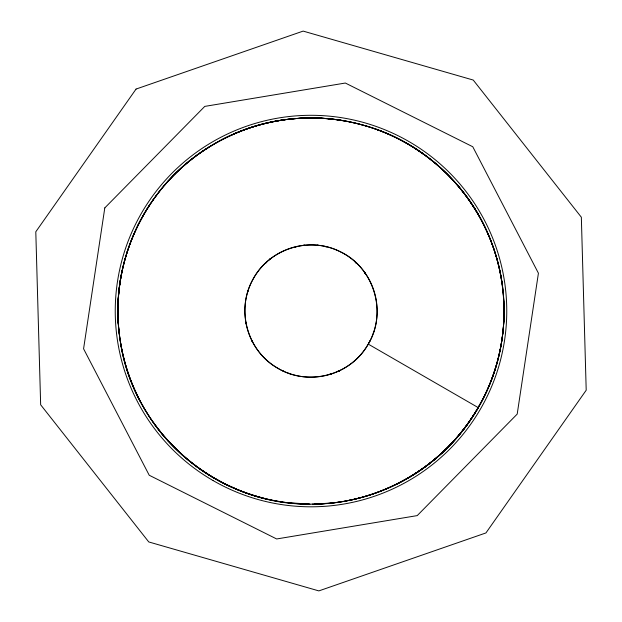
<?xml version="1.0" encoding="UTF-8"?>
<svg xmlns="http://www.w3.org/2000/svg" width="622" height="622" viewBox="0 0 622 622"><rect width="100%" height="100%" fill="white"/><g stroke="black" fill="none" stroke-linecap="round" stroke-linejoin="round"><path stroke-width="0.93" d="M503.874 320.4L504.108 310.922M503.167 330.041L503.867 320.587M501.977 339.635L503.151 330.228M500.306 349.16L501.946 339.822M122.231 270.337C111.906 317.702 120.334 368.753 145.338 410.279M498.16 358.583L500.267 349.346M124.509 260.945C111.82 307.727 117.682 359.135 140.58 401.866M498.113 358.77C485.525 408.802 451.937 453.01 407.115 478.551M124.462 261.123L127.246 251.669M247.719 292.107L248.248 290.381M373.254 333.244L373.799 331.549M495.493 368.076C480.417 417.416 444.66 459.891 398.609 483.154M127.191 251.856L130.449 242.549M490.657 381.846C500.08 357.837 504.652 331.969 504.045 306.18M130.387 242.728L134.103 233.6M134.033 233.771L138.201 224.837M411.033 476.242A193.115 193.115 0 0 0 478.232 407.612C497.538 374.211 506.479 334.994 503.556 296.531M482.773 399.285C518.453 331.767 508.329 243.762 458.251 186.11M368.558 343.608C387.49 312.057 373.542 266.993 340.094 251.653C309.476 235.816 268.339 249.072 252.719 279.799C235.769 309.81 247.502 351.414 277.637 368.154C307.011 386.192 349.012 375.983 366.84 346.485A66.422 66.422 0 0 0 368.271 344.122A66.134 66.134 0 0 0 311.925 244.92A66.134 66.134 0 0 0 252.827 342.504A66.134 66.134 0 0 0 366.84 346.485L368.271 344.122L478.232 407.612M138.115 225.008L142.733 216.3M368.854 342.94L370.129 340.599M482.68 399.456C475.286 413.708 466.166 427.042 455.561 439.093M142.64 216.464L147.686 207.997M478.139 407.775C444.948 466.197 379.474 504.318 312.267 504.131M150.267 204.016C123.304 244.306 112.45 294.898 120.505 342.691M147.585 208.16L153.051 199.95M467.744 423.846L473.085 416.017M155.819 196.109C126.88 234.992 113.507 284.977 119.16 333.12M152.942 200.105L158.804 192.182M467.635 424.002C439.451 463.281 396.051 491.17 348.608 500.477M155.71 196.257L161.767 188.482M158.688 192.33C188.388 154.031 232.962 127.743 280.856 120.295M161.65 188.629L168.088 181.165M164.822 184.858C196.404 148.09 242.23 124.066 290.435 119.027M448.967 446.168L455.428 439.233M167.963 181.305L174.766 174.176M266.387 262.227L265.05 263.572M442.032 452.909L448.835 446.308M174.634 174.315L181.787 167.528M266.714 262.01L265.423 263.23L266.745 261.986M434.77 459.285L441.892 453.034M181.647 167.66L189.135 161.246M269.31 259.786L270.687 258.62M269.598 259.561L270.982 258.394M271.169 258.254L269.808 259.39L271.184 258.332M427.197 465.295L434.623 459.409M269.412 259.701L270.819 258.612M188.987 161.362L196.785 155.329M419.329 470.916L427.042 465.411M196.63 155.446L204.716 149.809M209.031 147.049C149.366 183.404 113.111 254.009 118.312 323.681M419.174 471.025C395.227 487.181 367.664 497.888 339.083 502.117M204.56 149.91L212.918 144.693M212.755 144.786C251.653 121.71 298.747 113.002 343.328 120.652M396.408 484.258L404.805 479.857M338.049 371.404L339.635 370.603L338.049 371.318M221.199 140.082C261.201 118.973 308.675 112.636 352.814 122.511M389.885 487.321L398.445 483.24M337.808 371.443L339.449 370.673M337.668 371.505L339.278 370.759M380.967 491.046L389.714 487.399M234.191 133.862C298.039 105.491 376.722 115.855 431.046 159.776M371.87 494.327L380.788 491.116M329.847 374.444L331.557 373.845M329.746 374.436L331.425 373.876L329.699 374.413M362.626 497.141L371.692 494.381M329.567 374.452L331.301 373.931M353.249 499.489L362.439 497.196M295.357 246.848L297.129 246.46M343.764 501.371L353.063 499.536M295.458 246.763L297.199 246.429M334.201 502.77L343.577 501.402M302.953 245.472L304.803 245.239M329.489 503.284L338.897 502.148M302.447 245.503L304.22 245.332M334.014 502.794L314.919 504.131M290.249 119.043L300.076 118.234M302.906 245.41L304.679 245.278M319.84 503.968L329.302 503.299M314.732 504.139L324.389 503.703M299.882 118.25L309.733 117.931M310.176 504.17L319.654 503.976M309.118 504.108L285.98 502.545M305.06 504.077L308.924 504.1M295.411 503.54L309.422 504.108M309.546 117.931L319.405 118.11M300.512 503.89L309.989 504.17M317.321 118.032L326.783 118.569M304.679 504.069C215.103 502.739 133.481 431.147 120.474 342.504L122.332 352.192M319.21 118.102L329.046 118.771M290.878 503.12L300.325 503.874M317.088 245.255L318.861 245.449M317.189 245.262L318.985 245.472M328.859 118.755L338.648 119.914M281.292 501.876L290.692 503.097M285.793 502.522C253.893 498.3 223.135 485.992 197.135 467.029M338.461 119.89L348.18 121.539M271.783 500.142L281.105 501.845M347.993 121.5L357.611 123.638M326.301 246.778L324.567 246.382L326.371 246.786M271.596 500.111C220.997 489.724 175.303 458.049 147.818 414.314M352.627 122.464L362.198 124.835M266.962 499.085C245.006 493.891 223.982 484.872 205.089 472.533M357.432 123.591L366.933 126.204M262.181 497.895C218.462 486.552 179.159 459.308 153.191 422.354M362.02 124.789L371.451 127.634M366.755 126.149C416.25 140.906 459.013 176.446 482.563 222.419M288.709 373.239L290.388 373.83M371.272 127.572L380.555 130.892M375.937 129.174C418.497 144.288 455.273 174.86 477.914 213.937M380.376 130.822L389.489 134.593M282.567 370.72L284.2 371.435M389.31 134.523L398.22 138.745M398.049 138.659L406.734 143.324M406.563 143.231L415.006 148.331M414.843 148.23L423.014 153.743M415.644 148.736L423.481 154.069M198.519 468.032L206.356 473.358M422.859 153.626C467.744 185.255 497.748 236.788 503.105 291.43M189.477 461.135L196.987 466.92M430.603 159.426C468.677 189.321 494.677 233.965 501.884 281.836M182.114 454.861L189.329 461.011M355.457 262.165L356.795 263.339L355.473 262.103M355.621 262.336L356.966 263.549M355.224 261.979L356.562 263.199M355.084 261.831L357.036 263.65M181.974 454.736L168.259 441.115M355.442 262.119L356.717 263.363M161.93 433.806L168.383 441.255M155.974 426.194L162.047 433.954M364.305 272.032L365.386 273.486M150.407 418.287L156.083 426.342M364.321 272.024L365.339 273.486M364.492 272.226L365.511 273.727M145.237 410.116L150.508 418.451M142.858 406.018L147.919 414.477M138.317 397.481L142.951 406.182M251.809 340.413L252.633 341.991L251.793 340.382M251.887 340.529L252.703 342.147M482.656 222.583L486.785 231.112M134.204 388.734L138.403 397.652M486.863 231.291L490.564 240.014M130.542 379.785L134.282 388.905M490.634 240.193L493.899 249.088M127.331 370.665L130.612 379.964M493.961 249.274L496.768 258.324M124.571 361.398L127.386 370.844M496.822 258.503L499.171 267.685M122.285 352.005L124.625 361.584M245.845 322.359L246.226 324.093M499.217 267.872L501.107 277.163M501.138 277.35L502.568 286.719M502.592 286.905L503.54 296.336M503.128 291.617L503.843 301.071M503.859 301.258L504.108 310.736M104.799 207.903L83.581 348.794L149.226 475.247L276.666 538.963L417.222 515.607L517.201 414.096L538.419 273.206L472.774 146.753L345.334 83.037L204.778 106.393L104.799 207.903M136.062 89.063L35.796 231.796L40.655 404.782L148.767 541.949L318.853 590.9L485.938 532.937L586.204 390.204L581.345 217.218L473.233 80.051L303.147 31.1L136.062 89.063M213.121 480.581A195.759 195.759 0 0 0 506.759 311.047A195.759 195.759 0 0 0 213.121 141.521A195.759 195.759 0 0 0 213.121 480.581"/></g></svg>
